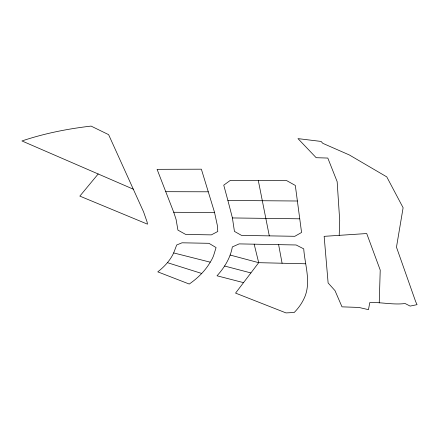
<?xml version="1.0" encoding="UTF-8"?>
<svg xmlns="http://www.w3.org/2000/svg" width="439" height="439" viewBox="0 0 439 439"><rect width="100%" height="100%" fill="white"/><g stroke="black" fill="none" stroke-linecap="round" stroke-linejoin="round"><path stroke-width="0.66" d="M379.236 302.866L380.223 270.084L366.719 233.543L324.147 236.336L328.12 282.952L335.001 290.623L341.997 306.845L358.882 307.437L368.464 309.66L369.808 302.504C381.634 302.175 393.349 305.034 405.131 303.525L410.141 306.093L417.05 304.655L415.651 301.609L396.472 247.173L403.112 207.74L386.764 176.879L349.329 154.951L322.835 143.35L321.046 141.429L297.982 138.625L316.173 157.7L327.812 158.062L337.157 181.653L339.709 220.581L339.204 235.315M243.508 282.634L217.02 275.796C224.4 267.658 230.448 257.885 232.341 246.927L239.14 243.892L296.122 244.978L303.733 248.858C304.787 264.349 310.911 280.724 305.176 295.957C302.718 302.175 298.882 307.772 294.185 312.508L285.987 312.908L235.562 293.104L258.697 262.676L254.17 244.183M173.668 252.93L176.687 244.989L182.031 242.8L208.931 243.31L216.076 247.563L213.557 255.728A141.418 69.806 14.8 0 1 210.237 262.171C205.101 271.028 197.605 278.238 189.247 284.044L157.782 271.862C164.307 266.758 170.167 260.508 173.668 252.93L210.237 262.171M98.193 173.97L79.843 196.112L147.488 224.164L147.114 222.041L143.597 211.927L108.614 134.647L91.076 126.092C67.661 128.814 44.317 133.434 21.95 140.957L133.302 189.187M165.755 191.689L173.871 212.613L176.094 219.451L177.927 230.118L185.702 234.442L211.351 234.876L217.793 231.479L217.294 225.207L214.484 212.163L201.369 169.185L157.08 169.333L165.755 191.689L208.267 191.799M227.896 200.464L232.418 217.942L234.437 231.397L241.532 235.403L294.821 236.297L301.566 232.472L295.315 185.45L286.552 180.555L230.316 180.396L223.747 185.165L227.896 200.464L297.379 201.007M173.734 212.267L214.578 212.591M232.418 217.942L299.744 218.814M305.714 263.784L258.697 262.676L230.118 255.043M224.57 266.023L250.899 272.932M167.385 262.648L201.726 273.47M258.297 180.473L269.294 235.869M278.617 244.655L282.085 263.224"/></g></svg>
